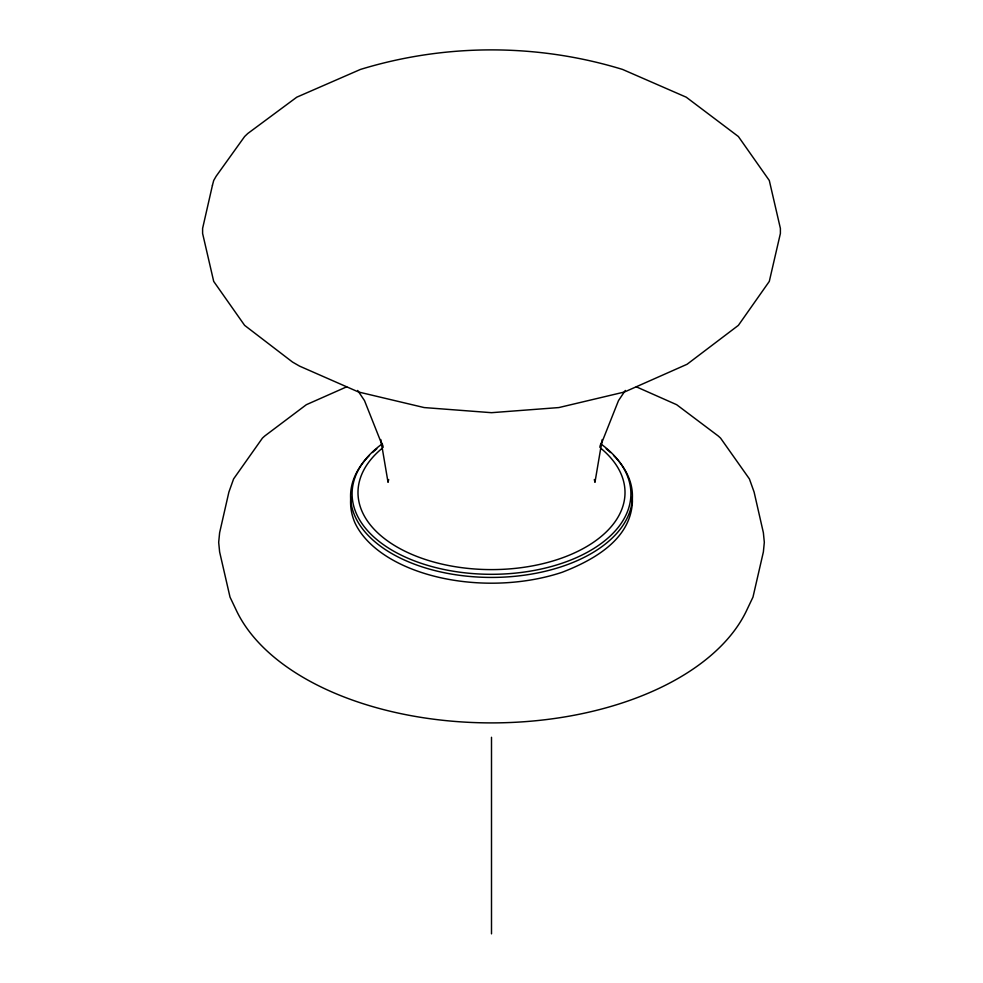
<?xml version="1.0" encoding="UTF-8"?>
<svg xmlns="http://www.w3.org/2000/svg" width="983" height="983" viewBox="0 0 983 983"><rect width="100%" height="100%" fill="white"/><g stroke="black" fill="none" stroke-linecap="round" stroke-linejoin="round"><path stroke-width="1.47" d="M602.21 439.548L594.961 482.334L594.322 479.52M388.678 479.52L388.039 482.334L380.79 439.548M600.208 446.061L600.846 443.272M599.888 447.462L618.491 400.622L625.323 390.435M346.667 386.835L306.34 404.701L264.734 436.01L262.449 438.086L233.598 478.918L228.892 492.078L219.627 532.7L218.681 542.321L219.627 551.942L230.022 597.123L236.031 609.73A264.488 152.697 0 0 0 491.5 722.898A264.488 152.697 0 0 0 746.969 609.73L752.978 597.123L763.373 551.942L764.319 542.321L763.373 532.7L754.108 492.078L749.402 478.918L720.551 438.086L718.266 436.01L676.66 404.701L636.333 386.835M357.677 390.435L364.509 400.622L383.112 447.462M382.154 443.272L382.792 446.061M491.5 737.287L491.5 933.85M613.539 455.387A140.913 81.356 0 0 1 491.5 577.426A140.913 81.356 0 0 1 369.461 455.387M372.459 452.536A140.913 81.356 0 0 1 376.796 448.813M606.204 448.813A140.913 81.356 0 0 1 610.541 452.536M601.51 444.39A139.402 80.483 0 0 1 585.917 553.036A139.402 80.483 0 0 1 397.083 553.036A139.402 80.483 0 0 1 381.49 444.39M600.883 448.334A133.516 77.079 0 0 1 580.253 550.111A133.516 77.079 0 0 1 402.747 550.111A133.516 77.079 0 0 1 382.117 448.334M350.82 497.287A149.379 86.246 0 0 0 354.863 522.661A141.466 81.675 0 0 0 562.227 572.253C593.609 560.089 630.877 539.446 632.413 501.527A149.379 86.246 0 0 0 632.18 497.287M212.451 185.246L202.609 228.412L202.609 233.475L213.704 281.408L244.62 325.361L292.504 362.051L299.582 366.131L358.512 391.996L424.14 407.564L491.5 412.688L558.86 407.564L624.488 391.996L687.068 364.275L738.38 325.361L769.296 281.408L780.391 233.475L780.391 228.412L769.296 180.479L738.38 136.526L686.22 97.182L622.534 69.424C537.529 43.375 445.471 43.375 360.466 69.424L296.78 97.182L247.79 133.491L244.62 136.526L216.149 176.227L213.704 180.479L212.451 185.246"/></g></svg>
